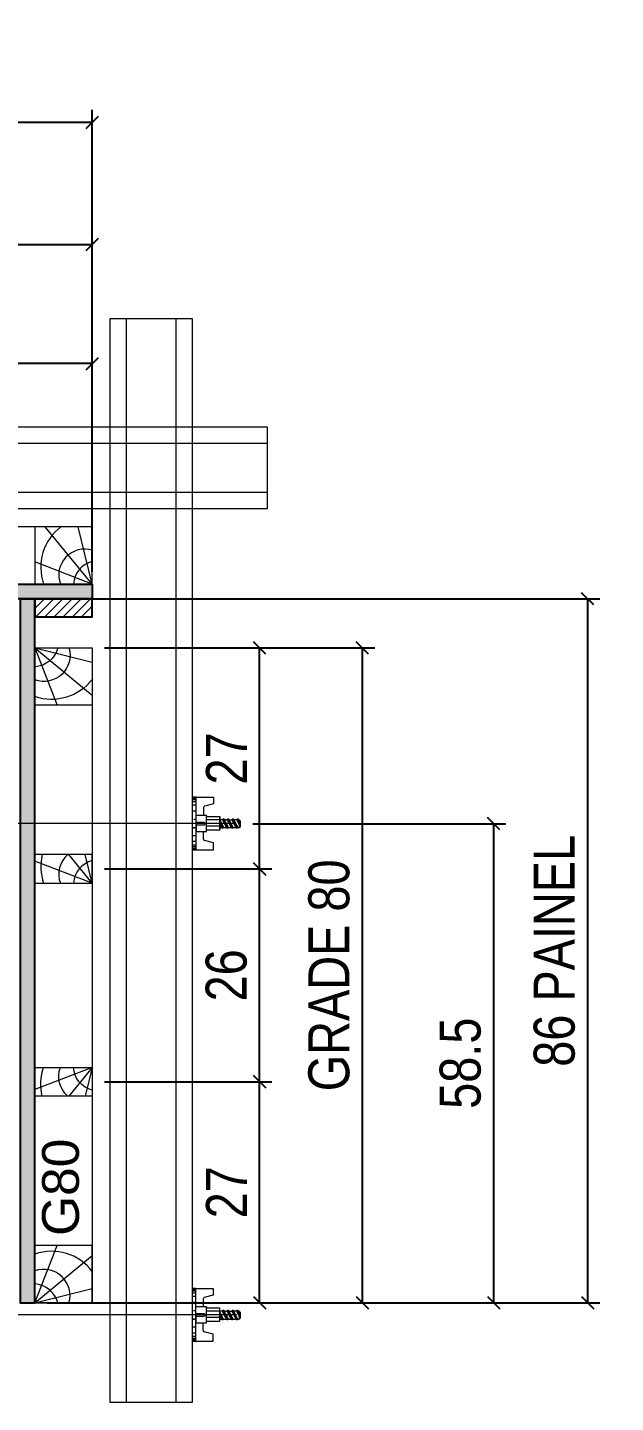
# Model space of a CAD drawing. Extents: x 2949 to 9203, y -16089 to 12527.
# Drawn here: x 8700.5 to 8844.2, y -5285.3 to -4949.3 of the extents above; entities that cross this region are included whole.
import ezdxf
from ezdxf.enums import TextEntityAlignment as Align

# ---------------------------------------------------------------- set-up
doc = ezdxf.new("R2010")
doc.units = 0
for name, color, linetype in [('COTA', 241, 'Continuous'), ('MEIO_PONT', 93, 'Continuous'), ('Painéis', 200, 'Continuous'), ('SARRAFO', 251, 'Continuous'), ('TEXTO_GERAL', 7, 'Continuous')]:
    doc.layers.add(name, color=color, linetype=linetype)
for name, color, linetype, lineweight in [('Hachura', 251, 'Continuous', 9), ('Madeira', 126, 'Continuous', 18), ('Perfil Metálico', 224, 'Continuous', 18)]:
    doc.layers.add(name, color=color, linetype=linetype, lineweight=lineweight)
doc.styles.add('COTA TECNICA 2X', font='techl___.ttf', dxfattribs={"height": 10})
doc.styles.add('SANSSERIF', font='sas_____.pfb')
doc.dimstyles.new('SECAO PILAR', dxfattribs={"dimtxt": 10, "dimasz": 3, "dimexe": 3, "dimexo": 3, "dimgap": 3, "dimtad": 1, "dimdec": 1, "dimlfac": 0.5, "dimzin": 12, "dimdsep": 46, "dimtxsty": 'COTA TECNICA 2X', "dimblk1": 'OBLIQUE', "dimblk2": 'OBLIQUE', "dimsah": 1, "dimcen": 0.9, "dimclrd": 256, "dimclre": 256, "dimclrt": 256, "dimadec": 1, "dimazin": 3, "dimtfac": 1, "dimtdec": 1, "dimtmove": 0, "dimatfit": 3, "dimfxl": 1, "dimtolj": 1, "dimtzin": 12, "dimarcsym": 0})

# ---------------------------------------------------------------- blocks, each defined once
blk = doc.blocks.new('C')
at = {"layer": 'Hachura', "color": 0}
for p, q in [((0, 3.22), (0, -3.22)), ((0.45, 3.22), (0, 3.22)), ((0.46, 3.16), (0, 3.16)), ((0.46, 3.05), (0, 3.05)), ((0.46, 2.88), (0, 2.88)), ((0, 2.75), (0, -1.16)), ((0.46, 2.65), (0, 2.65)), ((0.46, 2.23), (0, 2.23)), ((0.45, -3.23), (0.45, 3.22)), ((0.45, 3.22), (2.58, 3.22)), ((1.35, 1.94), (1.35, 0.96)), ((2.58, 2.39), (1.47, 2.09)), ((2.58, 3.22), (2.58, 2.39)), ((0.46, 1.51), (0, 1.51)), ((0.39, 0.49), (0.17, 0.49)), ((1.74, 0.97), (0.45, 0.97)), ((1.45, 0.1), (0.45, 0.1)), ((1.74, -0.97), (1.74, 0.97)), ((1.74, 0.97), (1.74, 0.84)), ((1.74, 0.97), (1.74, 0.84)), ((1.74, 0.84), (3.35, 0.84)), ((3.35, 0.45), (1.74, 0.45)), ((3.32, 0.84), (3.32, -0.84)), ((3.35, 0.84), (3.35, -0.84)), ((3.68, 0.45), (3.35, 0.45)), ((3.84, -0.52), (3.35, 0.45)), ((3.35, 0.06), (3.67, -0.57)), ((3.68, 0.45), (4.16, -0.52)), ((3.72, 0.5), (4.25, -0.57)), ((4.37, -0.55), (3.83, 0.53)), ((4.15, 0.45), (3.93, 0.45)), ((4.42, -0.52), (3.93, 0.45)), ((4.15, 0.45), (4.26, 0.45)), ((4.26, 0.45), (4.74, -0.52)), ((4.3, 0.5), (4.83, -0.57)), ((4.95, -0.55), (4.41, 0.53)), ((4.51, 0.45), (4.84, 0.45)), ((5, -0.52), (4.51, 0.45)), ((4.84, 0.45), (5.32, -0.52)), ((4.88, 0.5), (5.41, -0.57)), ((5.53, -0.55), (4.99, 0.53)), ((5.58, -0.52), (5.09, 0.45)), ((5.42, 0.45), (5.09, 0.45)), ((5.58, -0.52), (5.09, 0.45)), ((5.42, 0.45), (5.74, -0.19)), ((5.46, 0.5), (5.74, -0.07)), ((5.74, 0.19), (5.57, 0.53)), ((5.74, 0.32), (5.68, 0.45)), ((5.68, 0.45), (5.74, 0.45)), ((5.74, 0.45), (5.9, 0.29)), ((5.74, 0.45), (5.74, -0.52)), ((5.9, -0.36), (5.9, 0.29)), ((0.45, 0), (0, 0)), ((0.46, -1.52), (0, -1.52)), ((0.08, -0.48), (0.29, -0.48)), ((0.29, -0.48), (0.4, -0.48)), ((0.45, 0), (0.45, -0.97)), ((0.45, -0.16), (1.45, -0.16)), ((0.45, -0.65), (0.45, -0.32)), ((0.45, -3.23), (0.45, -0.65)), ((0.45, -0.97), (1.74, -0.97)), ((1.35, -1.94), (1.35, -0.97)), ((3.35, -0.32), (1.74, -0.32)), ((3.35, -0.84), (1.74, -0.84)), ((3.35, -0.07), (3.58, -0.52)), ((3.35, -0.52), (3.58, -0.52)), ((3.84, -0.52), (4.16, -0.52)), ((4.42, -0.52), (4.74, -0.52)), ((4.63, -0.52), (4.74, -0.52)), ((5, -0.52), (5.32, -0.52)), ((5.58, -0.52), (5.74, -0.52)), ((5.74, -0.52), (5.9, -0.36)), ((5.74, -0.52), (5.74, -0.52)), ((0.46, -2.23), (0, -2.23)), ((0.46, -2.65), (0, -2.65)), ((0.46, -2.88), (0, -2.88)), ((0.46, -3.05), (0, -3.05)), ((0.46, -3.16), (0, -3.16)), ((0, -3.22), (2.57, -3.22)), ((2.58, -2.39), (1.47, -2.1)), ((2.58, -3.23), (2.58, -2.39))]:
    blk.add_line(p, q, dxfattribs=at)
for centre, radius, start, end in [((1.52, 1.94), 0.161, 104.7436, 180), ((1.44, -0.03), 0.129, 272.695, 87.305), ((3.81, 0.39), 0.143, 25.5688, 154.4312), ((4.39, 0.39), 0.143, 25.5688, 154.4312), ((4.97, 0.39), 0.143, 25.5688, 154.4312), ((5.55, 0.39), 0.143, 25.5688, 154.4312), ((0.17, -0.37), 0.174, 221.744, 317.8592), ((3.71, -0.4), 0.174, 222.1408, 318.256), ((4.29, -0.4), 0.174, 222.1408, 318.256), ((4.87, -0.4), 0.174, 222.1408, 318.256), ((5.45, -0.4), 0.174, 222.1408, 318.256), ((5.61, -0.4), 0.174, 317.8592, 318.256), ((1.52, -1.94), 0.161, 180, 255.2564)]:
    blk.add_arc(centre, radius, start, end, dxfattribs=at)
blk = doc.blocks.new('_Oblique')
at = {"color": 0, "linetype": 'ByBlock', "lineweight": -2}
blk.add_line((-0.5, -0.5), (0.5, 0.5), dxfattribs=at)
blk = doc.blocks.new('*D1873')
at = {"layer": 'COTA', "lineweight": -2, "transparency": 16777216}
for p, q in [((8705.29, -5088.89), (8840.37, -5088.89)), ((8837.37, -5260.89), (8837.37, -5088.89)), ((8705.34, -5260.89), (8840.37, -5260.89))]:
    blk.add_line(p, q, dxfattribs=at)
at = {"layer": 'Defpoints', "color": 0, "transparency": 16777216}
for p in [(8702.29, -5088.89), (8837.37, -5088.89), (8702.34, -5260.89)]:
    blk.add_point(p, dxfattribs=at)
at = {"layer": 'COTA', "lineweight": -2, "transparency": 16777216, "xscale": 3, "yscale": 3, "zscale": 3}
for p, rotation in [((8837.37, -5088.89), 90), ((8837.37, -5260.89), 270)]:
    blk.add_blockref('_Oblique', p, dxfattribs=dict(at, rotation=rotation))
at = {"layer": 'COTA', "transparency": 16777216, "insert": (8829.25, -5174.89), "char_height": 10, "attachment_point": 5, "rotation": 90, "style": 'COTA TECNICA 2X'}
blk.add_mtext('\\A1;86 PAINEL', dxfattribs=at)
blk = doc.blocks.new('*D1887')
at = {"layer": 'COTA', "linetype": 'ByBlock', "lineweight": -2, "transparency": 16777216}
for p, q in [((8246.74, -5085.89), (8246.74, -4969.44)), ((8716.34, -5082.29), (8716.34, -4969.44)), ((8246.74, -4972.44), (8716.34, -4972.44))]:
    blk.add_line(p, q, dxfattribs=at)
at = {"layer": 'Defpoints', "color": 0, "linetype": 'ByBlock', "transparency": 16777216}
for p in [(8716.34, -4972.44), (8716.34, -5085.29), (8246.74, -5088.89)]:
    blk.add_point(p, dxfattribs=at)
at = {"layer": 'COTA', "linetype": 'ByBlock', "lineweight": -2, "transparency": 16777216, "xscale": 3, "yscale": 3, "zscale": 3, "rotation": 180}
blk.add_blockref('_Oblique', (8246.74, -4972.44), dxfattribs=at)
at = {"layer": 'COTA', "linetype": 'ByBlock', "lineweight": -2, "transparency": 16777216, "xscale": 3, "yscale": 3, "zscale": 3}
blk.add_blockref('_Oblique', (8716.34, -4972.44), dxfattribs=at)
at = {"layer": 'COTA', "linetype": 'ByBlock', "transparency": 16777216, "insert": (8481.54, -4964.2), "char_height": 10, "attachment_point": 5, "style": 'COTA TECNICA 2X'}
blk.add_mtext('\\A1;234.8 PAINEL', dxfattribs=at)
blk = doc.blocks.new('PONTALETE')
at = {"layer": 'Madeira'}
for q in [(2.71, 7), (7, 5.76), (7, 1.74)]:
    blk.add_line((0, 0), q, dxfattribs=at)
blk.add_lwpolyline([(0, 0), (7, 0), (7, 7), (0, 7)], close=True, dxfattribs=at)
for centre, radius, start, end in [((2.04, 0.06), 6.23, 37.2818, 109.0913), ((1.09, 0.9), 3.19, 343.603, 109.9847), ((-0.21, -0.78), 3.09, 14.6322, 86.0383)]:
    blk.add_arc(centre, radius, start, end, dxfattribs=at)
blk = doc.blocks.new('*D1888')
at = {"layer": 'COTA', "lineweight": -2, "transparency": 16777216}
for p, q in [((8658.8, -5068.37), (8658.8, -5028.41)), ((8716.34, -5068.29), (8716.34, -5028.41)), ((8716.34, -5031.41), (8658.8, -5031.41))]:
    blk.add_line(p, q, dxfattribs=at)
at = {"layer": 'Defpoints', "color": 0, "transparency": 16777216}
for p in [(8658.8, -5031.41), (8658.8, -5071.37), (8716.34, -5071.29)]:
    blk.add_point(p, dxfattribs=at)
at = {"layer": 'COTA', "lineweight": -2, "transparency": 16777216, "xscale": 3, "yscale": 3, "zscale": 3, "rotation": 180}
blk.add_blockref('_Oblique', (8658.8, -5031.41), dxfattribs=at)
at = {"layer": 'COTA', "lineweight": -2, "transparency": 16777216, "xscale": 3, "yscale": 3, "zscale": 3}
blk.add_blockref('_Oblique', (8716.34, -5031.41), dxfattribs=at)
at = {"layer": 'COTA', "transparency": 16777216, "insert": (8687.57, -5023.31), "char_height": 10, "attachment_point": 5, "style": 'COTA TECNICA 2X'}
blk.add_mtext('\\A1;28.8', dxfattribs=at)
blk = doc.blocks.new('*D1892')
at = {"layer": 'COTA', "lineweight": -2, "transparency": 16777216}
for p, q in [((8472.34, -5068.29), (8472.34, -4999.29)), ((8472.34, -5002.29), (8716.34, -5002.29)), ((8716.34, -5068.29), (8716.34, -4999.29))]:
    blk.add_line(p, q, dxfattribs=at)
at = {"layer": 'Defpoints', "color": 0, "transparency": 16777216}
for p in [(8716.34, -5002.29), (8472.34, -5071.29), (8716.34, -5071.29)]:
    blk.add_point(p, dxfattribs=at)
at = {"layer": 'COTA', "lineweight": -2, "transparency": 16777216, "xscale": 3, "yscale": 3, "zscale": 3, "rotation": 180}
blk.add_blockref('_Oblique', (8472.34, -5002.29), dxfattribs=at)
at = {"layer": 'COTA', "lineweight": -2, "transparency": 16777216, "xscale": 3, "yscale": 3, "zscale": 3}
blk.add_blockref('_Oblique', (8716.34, -5002.29), dxfattribs=at)
at = {"layer": 'COTA', "transparency": 16777216, "insert": (8594.34, -4994.19), "char_height": 10, "attachment_point": 5, "style": 'COTA TECNICA 2X'}
blk.add_mtext('\\A1;GRADE 122', dxfattribs=at)
blk = doc.blocks.new('*D1878')
at = {"layer": 'COTA', "lineweight": -2, "transparency": 16777216}
for p, q in [((8719.34, -5100.89), (8785.33, -5100.89)), ((8782.33, -5260.89), (8782.33, -5100.89)), ((8719.34, -5260.89), (8785.33, -5260.89))]:
    blk.add_line(p, q, dxfattribs=at)
at = {"layer": 'Defpoints', "color": 0, "transparency": 16777216}
for p in [(8716.34, -5100.89), (8782.33, -5100.89), (8716.34, -5260.89)]:
    blk.add_point(p, dxfattribs=at)
at = {"layer": 'COTA', "lineweight": -2, "transparency": 16777216, "xscale": 3, "yscale": 3, "zscale": 3}
for p, rotation in [((8782.33, -5100.89), 90), ((8782.33, -5260.89), 270)]:
    blk.add_blockref('_Oblique', p, dxfattribs=dict(at, rotation=rotation))
at = {"layer": 'COTA', "transparency": 16777216, "insert": (8774.2, -5180.89), "char_height": 10, "attachment_point": 5, "rotation": 90, "style": 'COTA TECNICA 2X'}
blk.add_mtext('\\A1;GRADE 80', dxfattribs=at)
blk = doc.blocks.new('*D1879')
at = {"layer": 'COTA', "lineweight": -2, "transparency": 16777216}
for p, q in [((8719.34, -5100.89), (8760.21, -5100.89)), ((8757.21, -5154.89), (8757.21, -5100.89)), ((8719.34, -5154.89), (8760.21, -5154.89))]:
    blk.add_line(p, q, dxfattribs=at)
at = {"layer": 'Defpoints', "color": 0, "transparency": 16777216}
for p in [(8716.34, -5100.89), (8757.21, -5100.89), (8716.34, -5154.89)]:
    blk.add_point(p, dxfattribs=at)
at = {"layer": 'COTA', "lineweight": -2, "transparency": 16777216, "xscale": 3, "yscale": 3, "zscale": 3}
for p, rotation in [((8757.21, -5100.89), 90), ((8757.21, -5154.89), 270)]:
    blk.add_blockref('_Oblique', p, dxfattribs=dict(at, rotation=rotation))
at = {"layer": 'COTA', "transparency": 16777216, "insert": (8749.13, -5127.89), "char_height": 10, "attachment_point": 5, "rotation": 90, "style": 'COTA TECNICA 2X'}
blk.add_mtext('\\A1;27', dxfattribs=at)
blk = doc.blocks.new('MEIO PONTALETE')
at = {"layer": 'Madeira'}
for q in [(2.71, 7), (3.5, 2.88), (3.5, 0.87)]:
    blk.add_line((0, 0), q, dxfattribs=at)
blk.add_lwpolyline([(0, 0), (3.5, 0), (3.5, 7), (0, 7)], close=True, dxfattribs=at)
for centre, radius, start, end in [((2.04, 0.06), 6.23, 76.4499, 109.0913), ((1.09, 0.9), 3.19, 40.9063, 109.9847), ((-0.21, -0.78), 3.09, 14.6322, 86.0383)]:
    blk.add_arc(centre, radius, start, end, dxfattribs=at)
blk = doc.blocks.new('*D1880')
at = {"layer": 'COTA', "lineweight": -2, "transparency": 16777216}
for p, q in [((8719.34, -5206.89), (8760.21, -5206.89)), ((8757.21, -5260.89), (8757.21, -5206.89)), ((8719.34, -5260.89), (8760.21, -5260.89))]:
    blk.add_line(p, q, dxfattribs=at)
at = {"layer": 'Defpoints', "color": 0, "transparency": 16777216}
for p in [(8716.34, -5206.89), (8757.21, -5206.89), (8716.34, -5260.89)]:
    blk.add_point(p, dxfattribs=at)
at = {"layer": 'COTA', "lineweight": -2, "transparency": 16777216, "xscale": 3, "yscale": 3, "zscale": 3}
for p, rotation in [((8757.21, -5206.89), 90), ((8757.21, -5260.89), 270)]:
    blk.add_blockref('_Oblique', p, dxfattribs=dict(at, rotation=rotation))
at = {"layer": 'COTA', "transparency": 16777216, "insert": (8749.13, -5233.89), "char_height": 10, "attachment_point": 5, "rotation": 90, "style": 'COTA TECNICA 2X'}
blk.add_mtext('\\A1;27', dxfattribs=at)
blk = doc.blocks.new('*D1881')
at = {"layer": 'COTA', "lineweight": -2, "transparency": 16777216}
for p, q in [((8719.34, -5154.89), (8760.21, -5154.89)), ((8757.21, -5206.89), (8757.21, -5154.89)), ((8719.34, -5206.89), (8760.21, -5206.89))]:
    blk.add_line(p, q, dxfattribs=at)
at = {"layer": 'Defpoints', "color": 0, "transparency": 16777216}
for p in [(8716.34, -5154.89), (8757.21, -5154.89), (8716.34, -5206.89)]:
    blk.add_point(p, dxfattribs=at)
at = {"layer": 'COTA', "lineweight": -2, "transparency": 16777216, "xscale": 3, "yscale": 3, "zscale": 3}
for p, rotation in [((8757.21, -5154.89), 90), ((8757.21, -5206.89), 270)]:
    blk.add_blockref('_Oblique', p, dxfattribs=dict(at, rotation=rotation))
at = {"layer": 'COTA', "transparency": 16777216, "insert": (8749.11, -5180.89), "char_height": 10, "attachment_point": 5, "rotation": 90, "style": 'COTA TECNICA 2X'}
blk.add_mtext('\\A1;26', dxfattribs=at)
blk = doc.blocks.new('*D1900')
at = {"layer": 'COTA', "lineweight": -2, "transparency": 16777216}
for p, q in [((8755.58, -5143.83), (8817.41, -5143.83)), ((8814.41, -5260.89), (8814.41, -5143.83)), ((8719.34, -5260.89), (8817.41, -5260.89))]:
    blk.add_line(p, q, dxfattribs=at)
at = {"layer": 'Defpoints', "color": 0, "transparency": 16777216}
for p in [(8752.58, -5143.83), (8814.41, -5143.83), (8716.34, -5260.89)]:
    blk.add_point(p, dxfattribs=at)
at = {"layer": 'COTA', "lineweight": -2, "transparency": 16777216, "xscale": 3, "yscale": 3, "zscale": 3}
for p, rotation in [((8814.41, -5143.83), 90), ((8814.41, -5260.89), 270)]:
    blk.add_blockref('_Oblique', p, dxfattribs=dict(at, rotation=rotation))
at = {"layer": 'COTA', "transparency": 16777216, "insert": (8806.28, -5202.36), "char_height": 10, "attachment_point": 5, "rotation": 90, "style": 'COTA TECNICA 2X'}
blk.add_mtext('\\A1;58.5', dxfattribs=at)

msp = doc.modelspace()

# ---------------------------------------------------------------- hatches: boundary and pattern name
at = {"layer": 'Hachura'}
h = msp.add_hatch(color=256, dxfattribs=at)
h.dxf.hatch_style = 1
h.paths.add_polyline_path([(8716.34, -5085.29), (8716.34, -5088.89), (8246.74, -5088.89), (8246.74, -5085.29)])
h = msp.add_hatch(color=256, dxfattribs=at)
h.dxf.hatch_style = 1
h.paths.add_polyline_path([(8698.74, -5088.89), (8698.74, -5260.89), (8702.34, -5260.89), (8702.34, -5088.89)])
h = msp.add_hatch(dxfattribs=at)
h.set_pattern_fill('ANSI31', color=256, scale=0.5, angle=180, style=0)
h.set_pattern_definition([(225, (-410.6022, -27881.0967), (1.12253202, -1.12253202), [])])
h.paths.add_polyline_path([(8716.34, -5088.89), (8716.34, -5093.29), (8702.34, -5093.29), (8702.34, -5088.89)])

# ---------------------------------------------------------------- linework, layer by layer
for p, q in [((8751.51, -5143.76), (8589.71, -5143.77)), ((8751.54, -5263.82), (8589.74, -5263.83))]:
    msp.add_line(p, q, dxfattribs=at)
at = {"layer": 'Madeira'}
for points in [[(8716.34, -5085.29), (8716.34, -5071.29), (8246.78, -5071.29), (8246.78, -5085.29)], [(8472.34, -5071.29), (8472.34, -5085.29), (8716.34, -5085.29), (8716.34, -5071.29)], [(8702.34, -5100.89), (8716.34, -5100.89), (8716.34, -5260.89), (8702.34, -5260.89)]]:
    msp.add_lwpolyline(points, close=True, dxfattribs=at)
at = {"layer": 'Painéis', "linetype": 'ByBlock'}
msp.add_line((8698.74, -5088.89), (8706.74, -5088.89), dxfattribs=at)
at = {"layer": 'Painéis'}
for points in [[(8716.34, -5085.29), (8716.34, -5088.89), (8246.74, -5088.89), (8246.74, -5085.29)], [(8698.74, -5088.89), (8698.74, -5260.89), (8702.34, -5260.89), (8702.34, -5088.89)]]:
    msp.add_lwpolyline(points, close=True, dxfattribs=at)
at = {"layer": 'Perfil Metálico'}
for points in [[(8720.74, -5020.41), (8740.74, -5020.41), (8740.74, -5285.26), (8720.74, -5285.26)], [(8736.74, -5285.26), (8724.74, -5285.26), (8724.74, -5020.41), (8736.74, -5020.41)], [(8214.8, -5066.89), (8214.8, -5046.89), (8759.06, -5046.89), (8759.06, -5066.89)], [(8759.06, -5050.89), (8759.06, -5062.89), (8214.8, -5062.89), (8214.8, -5050.89)]]:
    msp.add_lwpolyline(points, close=True, dxfattribs=at)
at = {"layer": 'SARRAFO'}
msp.add_lwpolyline([(8702.34, -5093.29), (8716.34, -5093.29), (8716.34, -5088.89), (8702.34, -5088.89)], close=True, dxfattribs=at)

# ---------------------------------------------------------------- block references
at = {"layer": 'Hachura', "linetype": 'Continuous', "xscale": 2, "yscale": 2, "zscale": 2}
for p in [(8740.78, -5143.76), (8740.74, -5263.82)]:
    msp.add_blockref('C', p, dxfattribs=at)
at = {"layer": 'MEIO_PONT'}
for name, p, xscale, yscale, zscale, rotation in [('PONTALETE', (8716.34, -5085.29), 2, 2, 2, 89.99999999999999), ('PONTALETE', (8702.34, -5100.89), -2, 2, 2, 180), ('MEIO PONTALETE', (8716.34, -5158.39), 1.999999997962732, 1.999999997962732, 1.999999997962732, 90), ('MEIO PONTALETE', (8716.34, -5203.39), -1.999999997962732, 1.999999997962732, 1.999999997962732, 90)]:
    msp.add_blockref(name, p, dxfattribs=dict(at, xscale=xscale, yscale=yscale, zscale=zscale, rotation=rotation))
at = {"layer": 'MEIO_PONT', "xscale": 2, "yscale": 2, "zscale": 2}
msp.add_blockref('PONTALETE', (8702.34, -5260.89), dxfattribs=at)

# ---------------------------------------------------------------- texts
at = {"layer": 'TEXTO_GERAL', "color": 0, "linetype": 'Continuous', "style": 'SANSSERIF'}
msp.add_text('G80', height=9, rotation=90, dxfattribs=at).set_placement((8708.58, -5244.56), align=Align.MIDDLE_LEFT)

# ---------------------------------------------------------------- dimensions: what is measured, and where the dimension line sits
at = {"layer": 'COTA', "linetype": 'ByBlock'}
dim = msp.add_linear_dim(base=(8716.34, -4972.44), p1=(8246.74, -5088.89), p2=(8716.34, -5085.29), text='<> PAINEL', dimstyle='SECAO PILAR', override={"dimtmove": 1}, dxfattribs=at)
dim.commit()
dim.dimension.update_dxf_attribs({"geometry": '*D1887', "text_midpoint": (8481.54, -4964.2)})
at = {"layer": 'COTA'}
dim = msp.add_linear_dim(base=(8716.34, -5002.29), p1=(8472.34, -5071.29), p2=(8716.34, -5071.29), text='GRADE <>', dimstyle='SECAO PILAR', dxfattribs=at)
dim.commit()
dim.dimension.update_dxf_attribs({"geometry": '*D1892', "text_midpoint": (8594.34, -4994.19)})
dim = msp.add_linear_dim(base=(8658.8, -5031.41), p1=(8716.34, -5071.29), p2=(8658.8, -5071.37), dimstyle='SECAO PILAR', dxfattribs=at)
dim.commit()
dim.dimension.update_dxf_attribs({"geometry": '*D1888', "text_midpoint": (8687.57, -5023.31)})
for base, p1, p2, text, picture, middle in [((8837.37, -5088.89), (8702.34, -5260.89), (8702.29, -5088.89), '<> PAINEL', '*D1873', (8829.25, -5174.89)), ((8782.33, -5100.89), (8716.34, -5260.89), (8716.34, -5100.89), 'GRADE <>', '*D1878', (8774.2, -5180.89))]:
    dim = msp.add_linear_dim(base=base, p1=p1, p2=p2, angle=90, text=text, dimstyle='SECAO PILAR', dxfattribs=at)
    dim.commit()
    dim.dimension.update_dxf_attribs({"geometry": picture, "text_midpoint": middle})
for base, p1, p2, picture, middle in [((8757.21, -5100.89), (8716.34, -5154.89), (8716.34, -5100.89), '*D1879', (8749.13, -5127.89)), ((8814.41, -5143.83), (8716.34, -5260.89), (8752.58, -5143.83), '*D1900', (8806.28, -5202.36)), ((8757.21, -5154.89), (8716.34, -5206.89), (8716.34, -5154.89), '*D1881', (8749.11, -5180.89)), ((8757.21, -5206.89), (8716.34, -5260.89), (8716.34, -5206.89), '*D1880', (8749.13, -5233.89))]:
    dim = msp.add_linear_dim(base=base, p1=p1, p2=p2, angle=90, dimstyle='SECAO PILAR', dxfattribs=at)
    dim.commit()
    dim.dimension.update_dxf_attribs({"geometry": picture, "text_midpoint": middle})

doc.saveas('drawing.dxf')
